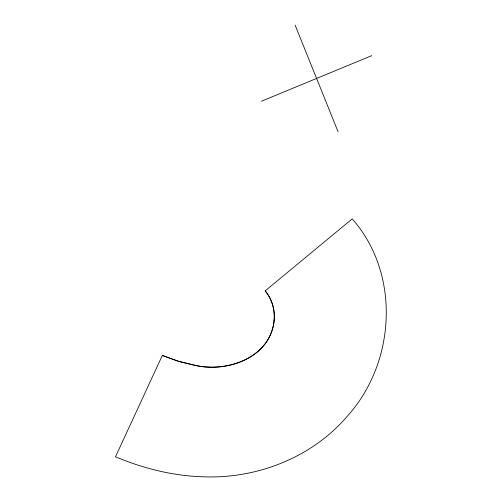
<?xml version="1.0" encoding="UTF-8"?>
<svg xmlns="http://www.w3.org/2000/svg" width="502" height="502" viewBox="0 0 502 502"><rect width="100%" height="100%" fill="white"/><g stroke="black" fill="none" stroke-linecap="round" stroke-linejoin="round"><path stroke-width="0.75" d="M274.13 320.565C275.065 309.96 271.946 299.154 265.131 290.922L352.197 218.885C400.891 273.872 395.701 362.695 347.384 416.133C312.558 456.996 258.179 478.519 204.954 476.856A212.622 204.785 -29.2 0 1 191.312 476.122C165.202 473.888 139.625 466.923 115.498 456.807L162.322 355.447L179.114 361.509L194.607 365.23C226.841 373.168 270.452 357.957 274.13 320.565C270.17 357.97 227.061 372.691 194.607 365.23L178.292 361.258L162.322 355.447M261.479 101.222L371.712 55.659M295.113 25.1L338.078 131.781M265.244 290.834A42.457 40.888 -29.2 0 1 274.054 320.565"/></g></svg>
